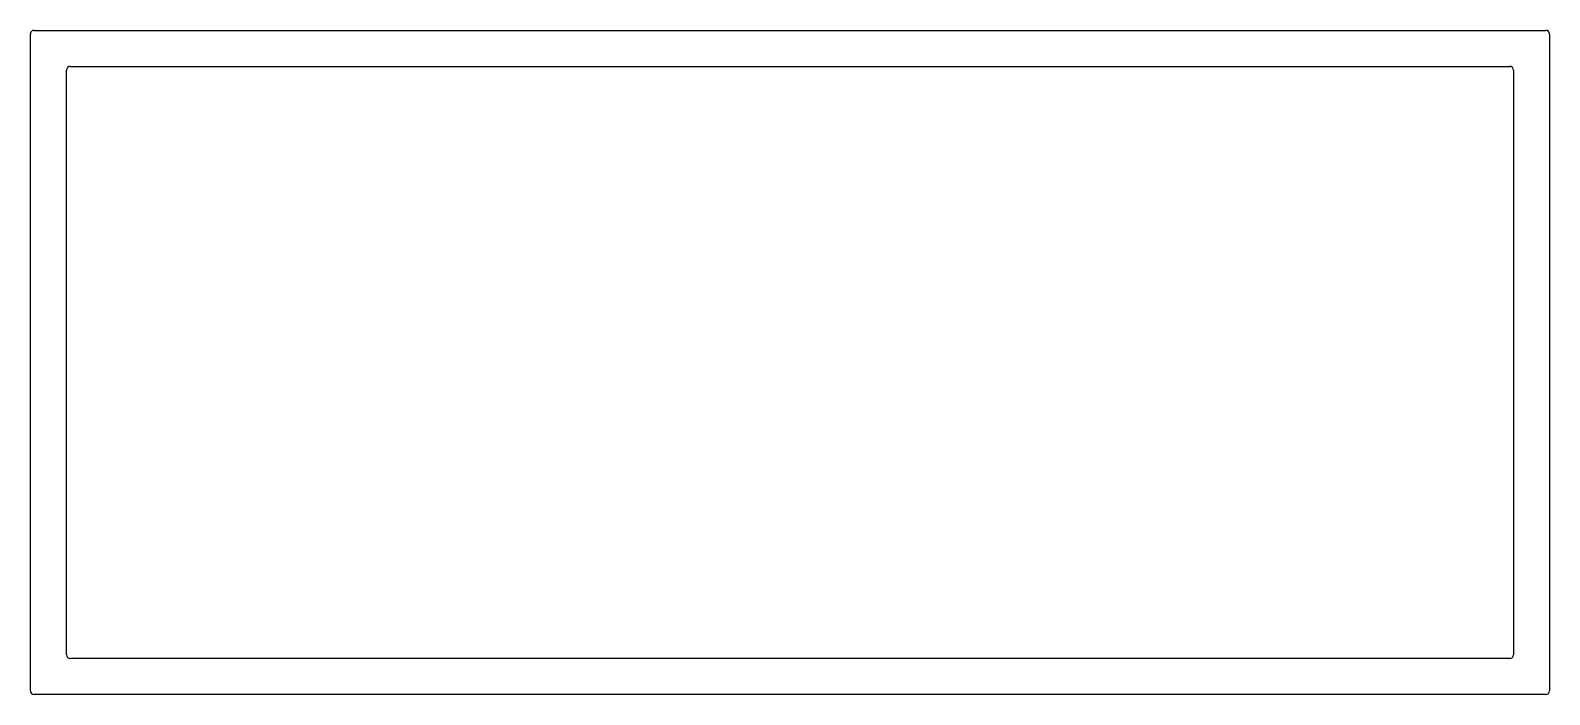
# Model space of a CAD drawing. Extents: x -51 to 51, y 1 to 45.
import ezdxf

# ---------------------------------------------------------------- set-up
doc = ezdxf.new("R2010")
doc.units = 0
doc.layers.get('0').update_dxf_attribs({"linetype": 'CONTINUOUS'})

msp = doc.modelspace()

# ---------------------------------------------------------------- linework, layer by layer
at = {"color": 7}
for p, q in [((-50.81, 0.93), (-50.81, 44.87)), ((-50.56, 45.12), (50.53, 45.12)), ((50.79, 44.87), (50.79, 0.93)), ((-48.14, 42.71), (48.12, 42.71)), ((-48.4, 3.34), (-48.4, 42.46)), ((48.38, 42.46), (48.38, 3.34)), ((48.12, 3.09), (-48.14, 3.09)), ((50.53, 0.67), (-50.56, 0.67))]:
    msp.add_line(p, q, dxfattribs=at)
for centre, start, end in [((-50.56, 44.87), 90, 180), ((50.53, 44.87), 0, 90), ((-48.14, 42.46), 90, 180), ((48.12, 42.46), 0, 90), ((-48.14, 3.34), 180, 270), ((48.12, 3.34), 270, 0), ((-50.56, 0.93), 180, 270), ((50.53, 0.93), 270, 0)]:
    msp.add_arc(centre, 0.254, start, end, dxfattribs=at)

doc.saveas('drawing.dxf')
